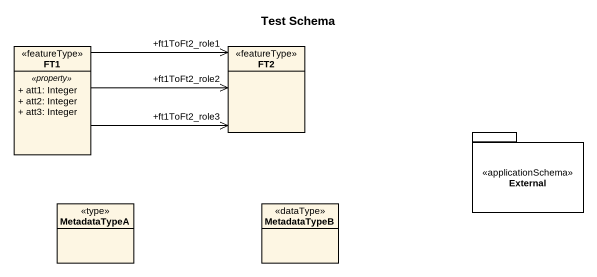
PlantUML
@startuml
title Test Schema
hide circle
hide empty members
skinparam classAttributeIconSize 0
class FT1 <<featureType>> {
  .. <<property>> ..
  + att1: Integer
  + att2: Integer
  + att3: Integer
}
class FT2 <<featureType>>
package External <<applicationSchema>> {
}
class MetadataTypeA <<type>>
class MetadataTypeB <<dataType>>
FT1 -right-> "+ft1ToFt2_role1" FT2
FT1 -right-> "+ft1ToFt2_role2" FT2
FT1 -right-> "+ft1ToFt2_role3" FT2
@enduml
